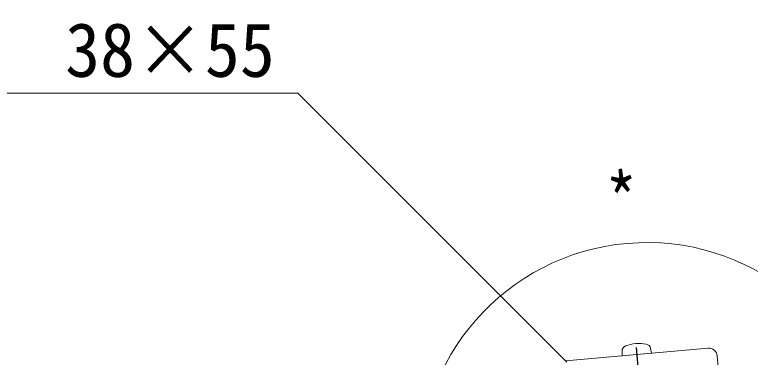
# Model space of a CAD drawing. Units: millimetres, scale not verified. Extents: x -1050 to 1050, y -742 to 742.
# Drawn here: x 398 to 572.6, y -212 to -130.7 of the extents above; entities that cross this region are included whole.
import ezdxf
from ezdxf.enums import TextEntityAlignment as Align

# ---------------------------------------------------------------- set-up
doc = ezdxf.new("R2010")
doc.units = ezdxf.units.MM
doc.header["$LTSCALE"] = 5
doc.linetypes.add('CHAIN1', pattern=[8, 5, -1, 1, -1])
doc.layers.add('0-0_通り芯', color=7, linetype='Continuous')
for name, color, linetype, lineweight in [('0-3_寸法', 54, 'Continuous', 20), ('0-4_手摺部材', 92, 'Continuous', 20), ('0-9_文字', 3, 'Continuous', 20), ('0-A_支柱', 6, 'Continuous', 20)]:
    doc.layers.add(name, color=color, linetype=linetype, lineweight=lineweight)
doc.styles.add('ＭＳ ゴシック', font='')
doc.styles.get('ＭＳ ゴシック').set_extended_font_data('MS Gothic')

msp = doc.modelspace()

# ---------------------------------------------------------------- linework, layer by layer
at = {"layer": '0-0_通り芯', "linetype": 'CHAIN1'}
for q in [(557.7, -349.338), (559.318, -367.828)]:
    msp.add_line((545.476, -209.617), q, dxfattribs=at)
at = {"layer": '0-3_寸法'}
msp.add_arc((548.02, -238.695), 53.959, 7.5, 182.5, dxfattribs=at)
at = {"layer": '0-4_手摺部材'}
msp.add_line((542.137, -211.604), (549.11, -210.994), dxfattribs=at)
at = {"layer": '0-9_文字'}
msp.add_lwpolyline([(529.02, -213.09), (465.223, -149.293), (360.116, -149.293)], dxfattribs=at)
at = {"layer": '0-A_支柱'}
for p, q in [((562.559, -209.818), (528.688, -212.781)), ((542.137, -210.481), (542.137, -211.604)), ((548.915, -209.888), (549.11, -210.994)), ((568.421, -253.874), (564.725, -211.636))]:
    msp.add_line(p, q, dxfattribs=at)
for centre, radius, start, end in [((543.437, -210.481), 1.3, 110.88085, 180), ((546.181, -217.675), 9, 79.11915, 110.88085), ((547.635, -210.113), 1.3, 10, 79.11915), ((562.733, -211.81), 2, 5, 95)]:
    msp.add_arc(centre, radius, start, end, dxfattribs=at)

# ---------------------------------------------------------------- texts
at = {"layer": '0-3_寸法', "style": 'ＭＳ ゴシック', "width": 0.85}
msp.add_text('*', height=12.83, rotation=5, dxfattribs=at).set_placement((539.581, -185.268), align=Align.BOTTOM_LEFT)
at = {"layer": '0-9_文字', "style": 'ＭＳ ゴシック', "width": 0.95}
msp.add_text('支柱\u300038×55', height=12.83, dxfattribs=at).set_placement((360.116, -149.293), align=Align.BOTTOM_LEFT)

doc.saveas('drawing.dxf')
